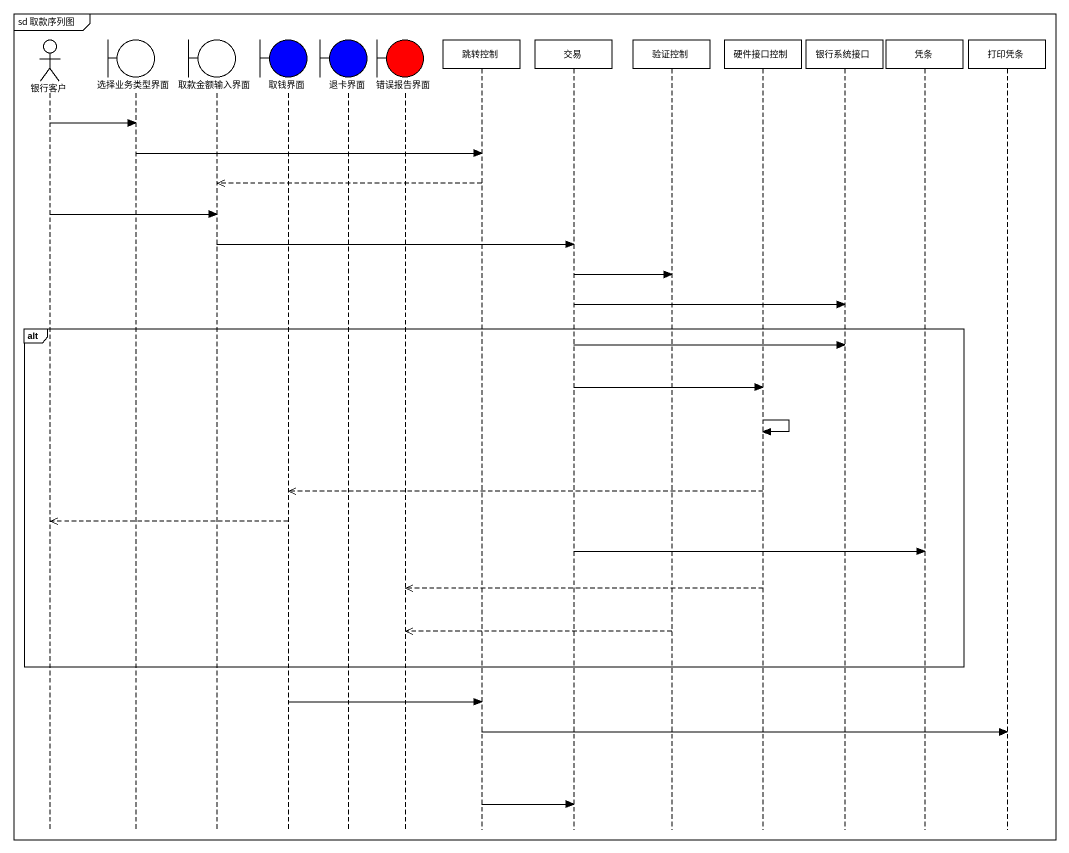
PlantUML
@startuml
mainframe sd 取款序列图
hide footbox
actor 银行客户
boundary 选择业务类型界面
boundary 取款金额输入界面
boundary 取钱界面 #0000FF
boundary 退卡界面 #0000FF
boundary 错误报告界面 #FF0000
participant 跳转控制
participant 交易
participant 验证控制
participant 硬件接口控制
participant 银行系统接口
participant 凭条
participant 打印凭条

银行客户 -> 选择业务类型界面
选择业务类型界面 -> 跳转控制
跳转控制 -->> 取款金额输入界面
银行客户 -> 取款金额输入界面
取款金额输入界面 -> 交易
交易 -> 验证控制
交易 -> 银行系统接口
alt
  交易 -> 银行系统接口
  交易 -> 硬件接口控制
  硬件接口控制 -> 硬件接口控制
  硬件接口控制 -->> 取钱界面
  取钱界面 -->> 银行客户
  交易 -> 凭条
  硬件接口控制 -->> 错误报告界面
  验证控制 -->> 错误报告界面
end
取钱界面 -> 跳转控制
跳转控制 -> 打印凭条
跳转控制 -> 交易
@enduml
